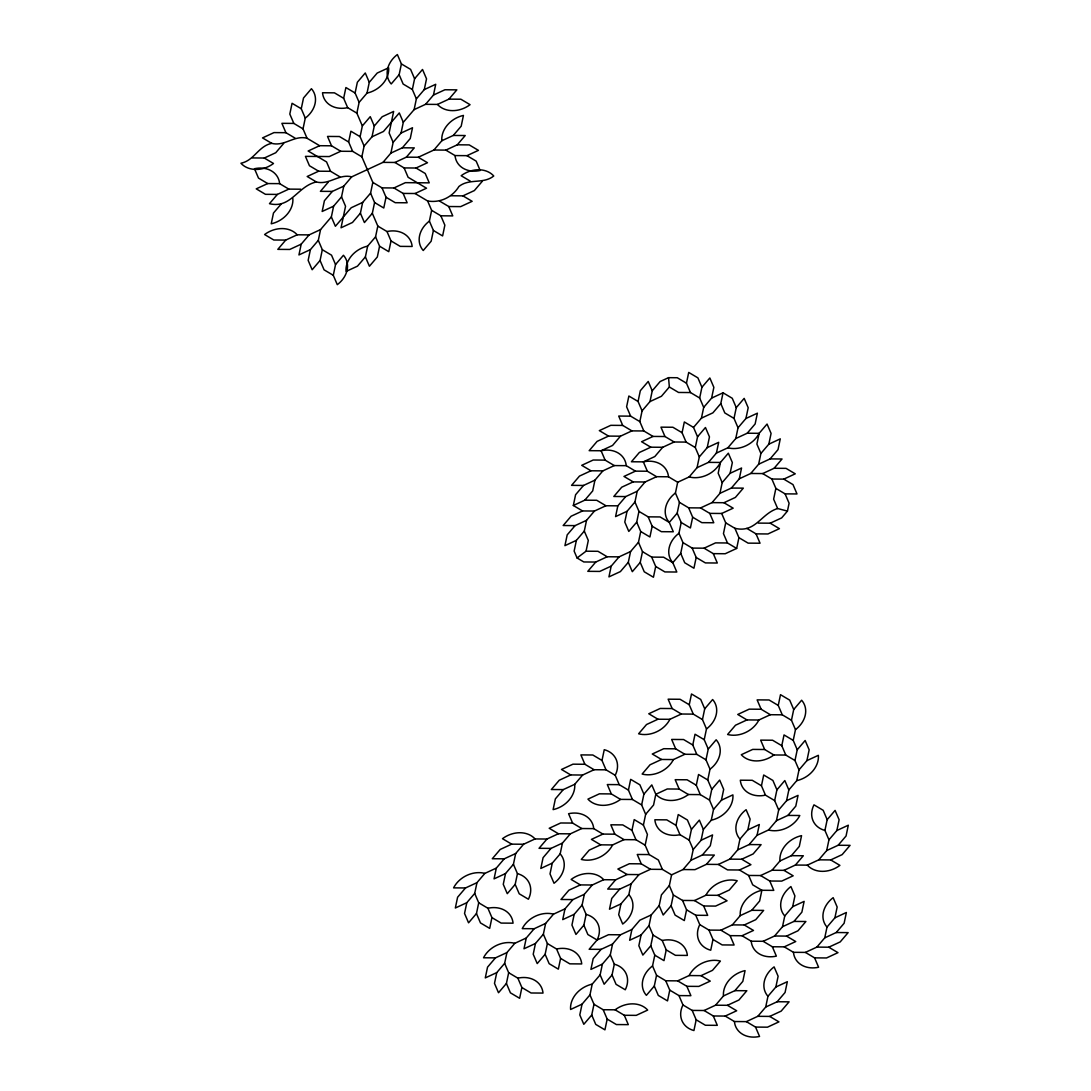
<?xml version="1.0" encoding="UTF-8"?>
<svg xmlns="http://www.w3.org/2000/svg" width="1091" height="1091" viewBox="0 0 1091 1091"><rect width="100%" height="100%" fill="white"/><g stroke="black" fill="none" stroke-linecap="round" stroke-linejoin="round"><path stroke-width="1.5" d="M305.275 118.114L301.266 108.745L303.516 97.985L311.426 88.712A24.397 19.665 -27.9 0 1 305.275 118.114L303.025 128.874L307.035 138.243L319.608 145.703L331.528 145.799L340.733 151.267L352.652 151.349L361.857 156.818L372.822 182.402L370.572 193.162L362.648 202.435L351.207 207.74L335.387 226.287L331.364 216.918L333.614 206.158L341.524 196.885L343.788 186.125L351.697 176.851L382.982 162.368L390.892 153.095L402.347 147.803L410.257 138.53L412.507 127.756L401.052 133.061L393.142 142.335L390.892 153.095M320.563 229.587L309.108 234.892L301.198 244.166L298.948 254.926L310.403 249.621L318.313 240.347L320.563 229.587L331.364 216.918M310.403 249.621L308.153 260.381L312.162 269.75L320.072 260.476L322.322 249.716L318.313 240.347M356.866 113.137L347.661 107.668L343.651 98.299L345.902 87.539L355.107 93.008L359.116 102.363L356.866 113.137L362.348 125.929L360.098 136.689L364.108 146.058L361.857 156.818M355.107 93.008L357.357 82.248L365.267 72.974L369.276 82.33L367.026 93.103L359.116 102.363M352.652 151.349L348.643 141.994L350.893 131.22L360.098 136.689M333.287 275.3L335.537 264.54L343.447 255.267A24.397 19.665 -27.9 0 1 337.296 284.669L333.287 275.3L324.082 269.845L320.072 260.476M364.108 146.058L372.017 136.784L374.268 126.024L382.177 116.751L393.633 111.446L389.132 132.966L393.142 142.335M341.524 196.885L345.547 206.254L341.047 227.774L352.488 222.469L360.398 213.195L362.648 202.435M399.142 74.679L401.393 63.919L397.369 54.55A24.397 19.665 -27.9 0 0 391.219 83.952L399.142 74.679L403.152 84.048L412.343 89.503L416.367 98.872L414.116 109.632L403.302 122.301L401.052 133.061M360.398 213.195L364.421 222.564L372.331 213.291L374.581 202.531L370.572 193.162M367.64 246.116A24.397 19.665 -27.9 0 0 346.038 271.454L357.48 266.163L365.39 256.89L367.64 246.116L375.563 236.856L377.813 226.082L372.331 213.291M372.822 182.402L382.014 187.87L386.023 197.226L383.773 207.999L374.581 202.531M375.563 236.856L379.573 246.211L377.322 256.971L369.413 266.245L365.39 256.89M412.343 89.503L414.594 78.743L422.517 69.469L426.526 78.838L424.276 89.598L416.367 98.872M377.813 226.082L387.005 231.551L391.014 240.92L388.764 251.68L379.573 246.211M414.116 109.632L425.558 104.327L433.468 95.053L435.718 84.293L424.276 89.598M429.39 221.105L433.4 230.474L431.15 241.234L423.24 250.507A24.397 19.665 -27.9 0 1 429.39 221.105L431.641 210.345L427.631 200.976L415.057 193.516L403.138 193.421L393.946 187.966L382.014 187.87M474.708 893.42L466.798 902.693L464.548 913.453L468.557 922.822L476.467 913.549L478.717 902.789L474.708 893.42L476.958 882.66L484.868 873.386L496.323 868.095L504.233 858.822L515.675 853.517L523.585 844.243L535.04 838.938L546.959 839.034L558.415 833.742L570.348 833.838L581.789 828.533L593.722 828.628L602.914 834.083L614.833 834.179L624.038 839.634L635.958 839.729L645.163 845.198L649.172 854.567L658.378 860.022L662.387 869.391L671.592 874.846L683.034 869.554L690.958 860.281L702.399 854.976L710.309 845.702L712.559 834.942L701.118 840.247L693.208 849.521L690.958 860.281M496.323 868.095L494.073 878.855L505.515 873.55L513.425 864.277L515.675 853.517M656.564 476.685L645.108 481.99L637.199 491.264L625.743 496.569L617.833 505.829L605.914 505.747L594.459 511.038L582.539 510.943L573.334 505.488L575.584 494.728L583.508 485.454L594.95 480.149L602.859 470.876L614.315 465.584L626.234 465.666L635.439 471.135L647.358 471.23L656.564 476.685L668.483 476.781L677.688 482.249L689.144 476.944A24.397 19.665 -27.9 0 0 720.428 462.461L728.338 453.188L732.347 462.557L730.097 473.317L722.187 482.59L719.937 493.35L712.028 502.624L700.572 507.929L688.653 507.833L679.448 502.365L675.438 493.009L677.688 482.249M478.717 902.789L487.922 908.258L491.932 917.613L489.682 928.386L480.476 922.918L476.467 913.549M505.515 873.55L503.265 884.31L507.274 893.679L515.184 884.406L517.448 873.646L513.425 864.277M594.459 511.038L586.549 520.312L584.299 531.072L576.389 540.345L574.139 551.105L577.071 557.965L583.808 561.96L595.741 562.056L607.182 556.765L619.115 556.846L630.557 551.555L638.467 542.282L640.717 531.522L636.708 522.153L638.958 511.393L634.948 502.024L637.199 491.264M594.95 480.149L592.699 490.909L584.79 500.183L573.334 505.488M504.656 963.339L496.746 972.613L494.496 983.373L498.505 992.742L506.415 983.468L508.665 972.708L504.656 963.339L506.906 952.579L514.816 943.306L526.271 938.001L534.181 928.727L545.623 923.422L553.532 914.149L564.988 908.858L572.898 899.584L584.353 894.279L592.263 885.006L603.718 879.714L615.638 879.796L627.093 874.505L639.012 874.6L650.468 869.295L662.387 869.391M577.071 557.965L586.058 551.2L588.308 540.44L584.299 531.072M642.081 410.843L638.071 401.474L640.322 390.714L648.231 381.441L652.241 390.81L649.991 401.57L642.081 410.843L639.831 421.603L643.84 430.972L653.045 436.427L664.965 436.523L674.17 441.991L686.089 442.087L695.294 447.542L699.304 456.911L697.054 467.671L689.144 476.944M526.271 938.001L524.007 948.761L535.463 943.47L543.373 934.196L545.623 923.422M617.833 505.829L615.583 516.602L627.039 511.297L634.948 502.024M508.665 972.708L517.87 978.163L521.88 987.532L519.63 998.292L510.424 992.837L506.415 983.468M619.115 556.846L611.192 566.12L608.942 576.88L620.397 571.589L628.307 562.315L630.557 551.555M535.463 943.47L533.213 954.23L537.222 963.585L545.132 954.311L547.382 943.551L543.373 934.196M560.174 853.871L552.264 863.145L550.014 873.905L554.023 883.26A24.397 19.665 -27.9 0 0 560.174 853.871L562.424 843.098L570.348 833.838M627.039 511.297L624.788 522.057L628.798 531.426L636.708 522.153M564.988 908.858L562.738 919.618L574.193 914.313L582.103 905.039L584.353 894.279M628.307 562.315L632.316 571.684L640.226 562.41L642.49 551.651L638.467 542.282M547.382 943.551L556.587 949.02L560.597 958.389L558.347 969.149L549.155 963.68L545.132 954.311M615.215 775.278L606.01 769.823L602 760.454L604.25 749.694A24.397 19.665 -27.9 0 1 615.215 775.278L619.224 784.647L628.43 790.116L632.439 799.471L641.644 804.94L645.654 814.309L643.404 825.069L647.413 834.438L645.163 845.198M638.958 511.393L648.163 516.848L652.173 526.217L649.922 536.977L640.717 531.522M574.193 914.313L571.943 925.073L575.953 934.442L583.862 925.168L586.112 914.408L582.103 905.039M699.672 398.01L690.48 392.555L686.457 383.186L688.721 372.426L697.913 377.881L701.922 387.25L699.672 398.01L703.695 407.379L701.431 418.139L693.521 427.413L697.544 436.782L695.294 447.542M686.089 442.087L682.08 432.718L684.33 421.958L693.521 427.413M642.49 551.651L651.682 557.106L655.691 566.474L653.441 577.234L644.249 571.779L640.226 562.41M652.173 526.217L661.378 531.685L673.297 531.767L669.288 522.412L677.197 513.138L679.448 502.365M655.691 566.474L664.896 571.929L676.815 572.025L672.806 562.656A24.397 19.665 -27.9 0 1 678.957 533.267L681.207 522.494L677.197 513.138M589.958 994.897L582.048 1004.17L579.798 1014.93L583.808 1024.299L591.731 1015.025L593.981 1004.265L589.958 994.897L592.208 984.137L600.132 974.863L602.382 964.103L610.292 954.83L612.542 944.07L620.452 934.796L631.907 929.491L639.817 920.218L651.259 914.926L659.169 905.653L661.432 894.879L669.342 885.606L671.592 874.846M628.43 790.116L630.68 779.356L639.885 784.811L643.895 794.18L641.644 804.94M703.695 407.379L711.605 398.106L713.855 387.346L709.846 377.977L701.922 387.25M651.682 557.106L663.601 557.201L672.806 562.656L680.716 553.382L682.966 542.622L678.957 533.267M688.653 507.833L692.662 517.202L690.412 527.962L681.207 522.494M699.304 456.911L707.213 447.637L709.464 436.877L705.454 427.508L697.544 436.782M701.431 418.139L712.887 412.848L720.796 403.575L723.047 392.801L732.252 398.27L736.261 407.639L734.011 418.399L738.021 427.767L735.77 438.527L727.861 447.801L716.405 453.092L708.495 462.366L697.054 467.671M635.958 839.729L631.948 830.374L634.198 819.6L643.404 825.069M628.852 894.634L620.943 903.907L618.692 914.667L622.702 924.036A24.397 19.665 -27.9 0 0 628.852 894.634L631.103 883.874L639.012 874.6M716.405 453.092L718.669 442.332L707.213 447.637M682.966 542.622L692.171 548.091L696.181 557.46L693.931 568.22L684.725 562.751L680.716 553.382M600.132 974.863L604.141 984.232L612.051 974.959L614.301 964.199L610.292 954.83M593.981 1004.265L603.173 1009.721L607.182 1019.089L604.932 1029.849L595.741 1024.394L591.731 1015.025M631.907 929.491L629.657 940.251L641.099 934.96L649.009 925.686L651.259 914.926M738.021 427.767L745.93 418.494L748.194 407.734L744.171 398.365L736.261 407.639M725.706 522.848L723.456 533.608L727.465 542.977L736.67 548.432L738.921 537.672L734.911 528.303L725.706 522.848L721.697 513.479L709.777 513.384L700.572 507.929M641.099 934.96L638.849 945.72L642.858 955.089L650.768 945.815L653.032 935.042L649.009 925.686M702.468 719.569L693.276 714.114L689.253 704.745L691.503 693.985L700.708 699.44L704.718 708.809L702.468 719.569L706.477 728.938L704.227 739.698L708.25 749.067L705.986 759.827L710.009 769.196L707.759 779.956L711.768 789.325L709.518 800.085L713.528 809.44L711.277 820.214L703.368 829.487L701.118 840.247M719.937 493.35L731.379 488.059L739.303 478.785L741.553 468.012L730.097 473.317M689.185 840.152L679.993 834.683L675.984 825.328L678.234 814.554L687.425 820.023L691.435 829.392L689.185 840.152L693.208 849.521M705.986 759.827L696.794 754.358L692.785 745.003L695.035 734.229L704.227 739.698M652.541 965.93L656.55 975.299L654.3 986.059L646.39 995.333A24.397 19.665 -27.9 0 1 652.541 965.93L654.791 955.17L650.768 945.815M758.654 464.207L760.904 453.447L768.828 444.173L780.27 438.868L778.019 449.628L770.11 458.902L758.654 464.207L750.744 473.48L739.303 478.785M659.169 905.653L663.192 915.008L671.101 905.735L673.352 894.975L669.342 885.606M709.518 800.085L700.313 794.616L696.303 785.247L698.554 774.487L707.759 779.956M768.828 444.173L771.078 433.413L767.055 424.044L759.145 433.318A24.397 19.665 -27.9 0 1 727.861 447.801M653.032 935.042L662.223 940.51L666.233 949.879L663.983 960.639L654.791 955.17M656.55 975.299L665.742 980.768L669.765 990.137L667.515 1000.897L658.309 995.428L654.3 986.059M673.352 894.975L682.557 900.443L686.566 909.812L684.316 920.572L675.111 915.104L671.101 905.735M775.878 488.4L773.628 499.16L777.651 508.529L787.443 511.106L789.093 503.224L785.084 493.868L775.878 488.4L771.869 479.031L762.677 473.576L750.744 473.48M713.528 809.44L721.437 800.18L723.688 789.407L719.678 780.051L711.768 789.325M682.98 1004.961L692.171 1010.416L696.181 1019.785L693.931 1030.545A24.397 19.665 -27.9 0 1 682.98 1004.961L678.957 995.592L669.765 990.137M699.781 924.636L708.973 930.091L712.982 939.46L710.732 950.22A24.397 19.665 -27.9 0 1 699.781 924.636L695.758 915.267L686.566 909.812M683.034 869.554L694.967 869.65L706.409 864.345L718.342 864.44L729.784 859.135L737.707 849.862L739.957 839.102A24.397 19.665 -27.9 0 1 746.108 809.699L750.117 819.068L747.867 829.828L739.957 839.102M774.665 800.589L765.459 795.134L761.45 785.765L763.7 775.005L772.905 780.46L776.915 789.829L774.665 800.589L778.674 809.958L776.424 820.718L768.514 829.992L757.059 835.297L749.149 844.57L737.707 849.862M791.466 720.265L782.261 714.81L778.251 705.441L780.501 694.681L789.707 700.136L793.716 709.505L791.466 720.265L795.475 729.634L793.225 740.394L797.235 749.762L794.984 760.522L799.007 769.891L796.744 780.651L788.834 789.925L786.584 800.685L778.674 809.958M757.059 835.297L759.309 824.523L747.867 829.828M794.984 760.522L785.793 755.054L781.783 745.698L784.034 734.925L793.225 740.394M799.007 769.891L806.917 760.618L809.167 749.858L805.158 740.489L797.235 749.762M692.171 1010.416L704.09 1010.511L713.296 1015.98L725.215 1016.062L734.42 1021.531L746.339 1021.626L757.795 1016.321L765.705 1007.048L767.955 996.288A24.397 19.665 -27.9 0 1 774.105 966.885L778.115 976.254L775.865 987.014L767.955 996.288M708.973 930.091L720.906 930.187L730.097 935.655L742.016 935.737L751.222 941.206L763.141 941.301L774.596 935.996L782.506 926.723L784.756 915.963A24.397 19.665 -27.9 0 1 790.907 886.56L794.916 895.929L792.666 906.689L784.756 915.963M828.955 839.797L824.932 830.428L827.183 819.668L835.092 810.395L839.115 819.764L836.865 830.524L828.955 839.797L826.692 850.557L818.782 859.831L807.34 865.136L795.407 865.04L783.965 870.345L772.033 870.25L760.591 875.541L748.658 875.459L739.466 869.991L727.533 869.895L718.342 864.44M763.141 941.301L772.346 946.756L784.265 946.852L793.471 952.32L805.39 952.402L816.845 947.111L824.755 937.837L827.005 927.077A24.397 19.665 -27.9 0 1 833.156 897.675L837.165 907.044L834.915 917.804L827.005 927.077M252.376 157.936L264.308 158.031L273.5 163.486A24.397 19.665 -27.9 0 1 240.934 163.227C254.23 160.609 258.444 145.989 271.741 143.357C284.601 146.699 294.188 134.916 307.035 138.243M283.66 143.453L275.75 152.726L264.308 158.031M369.276 82.33L377.186 73.056L388.641 67.765A24.397 19.665 -27.9 0 1 367.026 93.103M300.748 189.207L288.829 189.111L277.373 194.416L269.463 203.69C291.079 208.94 297.679 185.975 316.39 181.965C329.25 185.293 338.837 173.51 351.697 176.851M281.383 203.772L273.473 213.045L271.223 223.805A24.397 19.665 -27.9 0 0 292.838 198.48M362.348 125.929L370.258 116.655L374.268 126.024M328.323 182.061L320.413 191.334L332.332 191.416L343.788 186.125M309.108 234.892L297.188 234.797L285.733 240.088L277.823 249.362L289.742 249.457L301.198 244.166M332.332 191.416L324.422 200.689L322.172 211.463L333.614 206.158M425.558 104.327L437.491 104.422L448.933 99.131L456.843 89.857L444.923 89.762L433.468 95.053M382.982 162.368L394.901 162.464L406.357 157.159L414.266 147.885L402.347 147.803M406.357 157.159L418.276 157.254L433.918 150.012L441.828 140.739A24.397 19.665 -27.9 0 1 463.443 115.414L461.193 126.174L453.283 135.448L441.828 140.739M433.918 150.012L445.837 150.108L457.293 144.803L465.202 135.529L453.283 135.448M427.631 200.976C440.068 203.185 452.41 197.226 458.916 186.493C469.457 178.051 483.204 184.434 493.746 175.992A24.397 19.665 -27.9 0 0 461.166 175.733L470.371 181.188M482.29 181.283L474.38 190.557L462.925 195.862L451.006 195.766M652.241 390.81L660.15 381.536L668.538 377.663L677.266 377.731L686.457 383.186M620.465 436.182L612.556 445.455L601.1 450.747L589.181 450.665L597.091 441.391L608.546 436.086L620.465 436.182L631.921 430.877L643.84 430.972M668.538 377.663L669.356 386.991L661.446 396.265L649.991 401.57M586.549 520.312L575.093 525.617L567.184 534.89L564.933 545.65L576.389 540.345M662.714 447.283L654.805 456.556L643.349 461.861L631.43 461.766L639.34 452.492L650.795 447.201L662.714 447.283L674.17 441.991M595.741 562.056L587.817 571.329L599.75 571.425L611.192 566.12M735.77 438.527L747.226 433.222L755.136 423.949L757.386 413.189L745.93 418.494M762.677 473.576L774.119 468.271L782.029 458.997L770.11 458.902M734.911 528.303C755.518 533.404 761.054 513.534 777.651 508.529M476.958 882.66L465.502 887.965L457.593 897.238L455.342 907.998L466.798 902.693M787.443 511.106L781.661 517.898L770.205 523.189L758.286 523.107M574.725 784.306L563.283 789.598L555.374 798.871L553.11 809.631A24.397 19.665 -27.9 0 0 574.725 784.306L582.635 775.033L594.09 769.728L606.01 769.823M546.959 839.034L539.049 848.307L550.982 848.403L562.424 843.098M550.982 848.403L543.073 857.676L540.822 868.436L552.264 863.145M704.718 708.809L712.628 699.536A24.397 19.665 -27.9 0 1 706.477 728.938M506.906 952.579L495.45 957.871L487.541 967.144L485.29 977.904L496.746 972.613M643.895 794.18L651.804 784.906L655.814 794.275L653.564 805.035L645.654 814.309M708.25 749.067L716.16 739.793A24.397 19.665 -27.9 0 1 710.009 769.196M615.638 879.796L607.728 889.07L619.647 889.165L631.103 883.874M619.647 889.165L611.737 898.438L609.487 909.198L620.943 903.907M691.435 829.392L699.358 820.118L703.368 829.487M793.716 709.505L801.626 700.231A24.397 19.665 -27.9 0 1 795.475 729.634M612.542 944.07L601.086 949.361L593.177 958.634L590.927 969.394L602.382 964.103M706.409 864.345L714.332 855.071L702.399 854.976M776.915 789.829L784.824 780.556L788.834 789.925M776.424 820.718L787.879 815.413L795.789 806.14L798.039 795.38L786.584 800.685M772.033 870.25L779.942 860.976A24.397 19.665 -27.9 0 1 801.558 835.638L799.308 846.398L791.398 855.671L779.942 860.976M720.906 930.187L732.347 924.882L740.257 915.622A24.397 19.665 -27.9 0 1 761.873 890.283L773.792 890.379L769.782 881.01L760.591 875.541M740.257 915.622L751.713 910.317L759.622 901.043L761.873 890.283L752.681 884.815L748.658 875.459M795.407 865.04L803.317 855.767L791.398 855.671M826.692 850.557L838.147 845.266L846.057 835.992L848.307 825.219L836.865 830.524M704.09 1010.511L715.546 1005.206L723.456 995.947A24.397 19.665 -27.9 0 1 745.071 970.608L742.821 981.368L734.911 990.642L723.456 995.947M782.506 926.723L793.962 921.418L801.871 912.158L804.122 901.384L792.666 906.689M765.705 1007.048L777.16 1001.743L785.07 992.483L787.32 981.709L775.865 987.014M824.755 937.837L836.211 932.532L844.12 923.259L846.371 912.499L834.915 917.804M319.608 145.703L308.153 151.008L326.564 161.932L330.573 171.301L339.765 176.756M288.829 189.111L279.623 183.643L267.704 183.561L256.249 188.852L265.454 194.321L277.373 194.416M340.733 151.267L329.277 156.559L305.439 156.368L309.449 165.737L318.64 171.205L330.573 171.301M372.017 136.784L383.473 131.479L399.292 112.932L403.302 122.301M318.64 171.205L307.198 176.497L316.39 181.965M394.901 162.464L404.106 167.919L416.026 168.014L427.481 162.723L418.276 157.254M393.946 187.966L405.388 182.661L429.24 182.852L425.231 173.483L416.026 168.014M445.837 150.108L455.042 155.577L466.962 155.658L478.417 150.367L469.212 144.898L457.293 144.803M415.057 193.516L426.513 188.211L408.116 177.287L404.106 167.919M711.605 398.106L723.047 392.801M653.045 436.427L641.59 441.732L650.795 447.201M602.859 470.876L590.94 470.78L579.485 476.085L571.575 485.359L583.508 485.454M635.439 471.135L623.984 476.44L633.189 481.895L645.108 481.99M633.189 481.895L621.734 487.2L613.824 496.473L625.743 496.569M582.539 510.943L571.084 516.248L563.174 525.521L575.093 525.617M712.028 502.624L723.947 502.719L735.402 497.414L743.312 488.141L731.379 488.059M771.869 479.031L783.802 479.126L795.244 473.821L786.052 468.366L774.119 468.271M721.697 513.479L733.152 508.174L723.947 502.719M692.171 548.091L704.09 548.187L715.546 542.882L727.465 542.977M736.67 548.432L725.215 553.737L713.296 553.642L704.09 548.187M669.901 719.31L657.968 719.228L646.527 724.519L638.603 733.793A24.397 19.665 -27.9 0 0 669.901 719.31L681.343 714.019L693.276 714.114M582.635 775.033L570.716 774.937L559.26 780.242L551.35 789.516L563.283 789.598M673.42 759.568L661.487 759.472L650.045 764.777L642.135 774.051A24.397 19.665 -27.9 0 0 673.42 759.568L684.862 754.276L696.794 754.358M758.886 720.005L746.967 719.924L735.511 725.215L727.602 734.488A24.397 19.665 -27.9 0 0 758.886 720.005L770.341 714.714L782.261 714.81M523.585 844.243L511.665 844.148L500.21 849.453L492.3 858.726L504.233 858.822M602.914 834.083L591.458 839.388L600.664 844.843L612.583 844.939L624.038 839.634M600.664 844.843L589.208 850.148L581.298 859.422A24.397 19.665 -27.9 0 0 612.583 844.939M721.437 800.18L732.893 794.875A24.397 19.665 -27.9 0 1 711.277 820.214M806.917 760.618L818.359 755.313A24.397 19.665 -27.9 0 1 796.744 780.651M592.263 885.006L580.344 884.91L568.888 890.215L560.979 899.489L572.898 899.584M729.784 859.135L741.716 859.231L753.158 853.926L761.082 844.652L749.149 844.57M739.466 869.991L750.908 864.686L741.716 859.231M682.557 900.443L694.476 900.539L705.932 895.234A24.397 19.665 -27.9 0 1 737.216 880.751L729.306 890.024L717.851 895.329L705.932 895.234M818.782 859.831L830.715 859.926L842.157 854.621L850.066 845.348L838.147 845.266M732.347 924.882L744.28 924.977L755.722 919.686L763.632 910.412L751.713 910.317M582.048 1004.17L570.607 1009.475A24.397 19.665 -27.9 0 1 592.208 984.137M742.016 935.737L753.472 930.446L744.28 924.977M665.742 980.768L677.675 980.864L689.117 975.559A24.397 19.665 -27.9 0 1 720.415 961.076L712.491 970.349L701.049 975.654L689.117 975.559M774.596 935.996L786.516 936.092L797.971 930.787L805.881 921.513L793.962 921.418M784.265 946.852L795.721 941.547L786.516 936.092M816.845 947.111L828.765 947.206L840.22 941.901L848.13 932.628L836.211 932.532M715.546 1005.206L727.465 1005.302L738.921 1000.011L746.83 990.737L734.911 990.642M725.215 1016.062L736.67 1010.771L727.465 1005.302M757.795 1016.321L769.714 1016.417L781.17 1011.112L789.079 1001.838L777.16 1001.743M448.933 99.131L460.866 99.213L470.057 104.681A24.397 19.665 -27.9 0 1 437.491 104.422M303.025 128.874L293.834 123.419L281.901 123.324L285.91 132.693L295.115 138.148M285.91 132.693L273.991 132.597L262.536 137.902L271.741 143.357M439.55 201.071L448.756 206.526L460.675 206.622L472.13 201.317L462.925 195.862M431.641 210.345L440.846 215.8L452.765 215.895L448.756 206.526M285.733 240.088L273.814 240.006L264.608 234.538A24.397 19.665 -27.9 0 1 297.188 234.797M690.48 392.555L678.547 392.46L669.356 386.991M639.831 421.603L630.625 416.148L618.706 416.053L622.716 425.422L631.921 430.877M622.716 425.422L610.796 425.326L599.341 430.618L608.546 436.086M747.226 433.222L759.145 433.318L756.895 444.078L760.904 453.447M614.315 465.584L605.11 460.116L593.19 460.02L581.735 465.325L590.94 470.78M708.495 462.366L720.428 462.461L718.178 473.221L722.187 482.59M785.084 493.868L797.003 493.95L792.993 484.595L783.802 479.126M584.79 500.183L596.709 500.278L605.914 505.747M648.163 516.848L660.082 516.943L669.288 522.412A24.397 19.665 -27.9 0 1 675.438 493.009M746.83 528.399L756.036 533.867L767.955 533.963L779.41 528.658L770.205 523.189M586.058 551.2L597.991 551.296L607.182 556.765M681.343 714.019L672.151 708.55L660.219 708.454L648.777 713.759L657.968 719.228M770.341 714.714L761.136 709.245L749.217 709.15L737.761 714.455L746.967 719.924M684.862 754.276L675.67 748.808L663.751 748.712L652.295 754.017L661.487 759.472M773.86 754.972L764.668 749.503L752.735 749.408L741.294 754.713A24.397 19.665 -27.9 0 0 773.86 754.972L785.793 755.054M594.09 769.728L584.885 764.273L572.966 764.177L561.51 769.469L570.716 774.937M619.224 784.647L607.305 784.552L611.315 793.921L620.52 799.389L632.439 799.471M688.394 794.521L679.188 789.066L667.269 788.97L655.814 794.275A24.397 19.665 -27.9 0 0 688.394 794.521L700.313 794.616M611.315 793.921L599.395 793.825L587.94 799.13A24.397 19.665 -27.9 0 0 620.52 799.389M787.879 815.413L799.798 815.509A24.397 19.665 -27.9 0 1 768.514 829.992M581.789 828.533L572.598 823.064L560.665 822.982L549.223 828.274L558.415 833.742M649.172 854.567L637.253 854.471L641.263 863.84L650.468 869.295M641.263 863.84L629.343 863.745L617.888 869.036L627.093 874.505M769.782 881.01L781.715 881.105L793.157 875.8L783.965 870.345M465.502 887.965L453.583 887.869A24.397 19.665 -27.9 0 1 484.868 873.386M694.476 900.539L703.668 905.994L715.601 906.089L727.042 900.784L717.851 895.329M695.758 915.267L707.691 915.363L703.668 905.994M534.181 928.727L522.248 928.632A24.397 19.665 -27.9 0 1 553.532 914.149M620.452 934.796L608.533 934.701L597.077 940.006L589.167 949.279L601.086 949.361M805.39 952.402L814.595 957.871L826.514 957.966L837.97 952.661L828.765 947.206M495.45 957.871L483.531 957.775A24.397 19.665 -27.9 0 1 514.816 943.306M677.675 980.864L686.866 986.319L698.799 986.414L710.241 981.109L701.049 975.654M678.957 995.592L690.889 995.688L686.866 986.319M603.173 1009.721L615.106 1009.816A24.397 19.665 -27.9 0 1 647.672 1010.075L636.217 1015.366L624.297 1015.285L615.106 1009.816M746.339 1021.626L755.545 1027.081L767.464 1027.177L778.919 1021.872L769.714 1016.417M401.393 63.919L410.584 69.374L414.594 78.743M466.962 155.658L476.167 161.127L480.176 170.496A24.397 19.665 -27.9 0 1 455.042 155.577M343.651 98.299L334.446 92.844L322.527 92.749A24.397 19.665 -27.9 0 0 347.661 107.668M301.266 108.745L292.061 103.29L289.811 114.05L293.834 123.419M348.643 141.994L339.437 136.525L327.518 136.43L331.528 145.799M386.023 197.226L395.228 202.694L407.148 202.79L403.138 193.421M433.4 230.474L442.605 235.929L444.855 225.169L440.846 215.8M734.011 418.399L724.806 412.93L720.796 403.575M391.014 240.92L400.22 246.375L412.139 246.471A24.397 19.665 -27.9 0 0 387.005 231.551M638.071 401.474L628.866 396.019L626.616 406.779L630.625 416.148M267.704 183.561L258.499 178.092L254.489 168.723A24.397 19.665 -27.9 0 1 279.623 183.643M682.08 432.718L672.874 427.249L660.955 427.154L664.965 436.523M322.322 249.716L331.528 255.171L335.537 264.54M738.921 537.672L748.126 543.141L760.045 543.223L756.036 533.867M692.662 517.202L701.854 522.657L713.787 522.753L709.777 513.384M696.181 557.46L705.386 562.915L717.305 563.011L713.296 553.642M778.251 705.441L769.06 699.972L757.127 699.877L761.136 709.245M781.783 745.698L772.578 740.23L760.659 740.134L764.668 749.503M689.253 704.745L680.061 699.276L668.128 699.181L672.151 708.55M692.785 745.003L683.58 739.534L671.661 739.439L675.67 748.808M761.45 785.765L752.258 780.297L740.325 780.201A24.397 19.665 -27.9 0 0 765.459 795.134M830.715 859.926L839.906 865.381A24.397 19.665 -27.9 0 1 807.34 865.136M696.303 785.247L687.098 779.792L675.179 779.697L679.188 789.066M602 760.454L592.808 754.999L580.876 754.904L584.885 764.273M675.984 825.328L666.778 819.859L654.859 819.764A24.397 19.665 -27.9 0 0 679.993 834.683M631.948 830.374L622.756 824.905L610.824 824.81L614.833 834.179M712.982 939.46L722.187 944.929L734.107 945.011L730.097 935.655M511.665 844.148L502.474 838.693A24.397 19.665 -27.9 0 1 535.04 838.938M580.344 884.91L571.139 879.455A24.397 19.665 -27.9 0 1 603.718 879.714M666.233 949.879L675.438 955.334L687.357 955.43A24.397 19.665 -27.9 0 0 662.223 940.51M696.181 1019.785L705.386 1025.254L717.305 1025.335L713.296 1015.98M491.932 917.613L501.124 923.081L513.056 923.177A24.397 19.665 -27.9 0 0 487.922 908.258M560.597 958.389L569.802 963.844L581.721 963.939A24.397 19.665 -27.9 0 0 556.587 949.02M607.182 1019.089L616.388 1024.558L628.307 1024.64L624.297 1015.285M521.88 987.532L531.072 992.987L543.004 993.083A24.397 19.665 -27.9 0 0 517.87 978.163M827.183 819.668L823.173 810.299L813.981 804.844A24.397 19.665 -27.9 0 0 824.932 830.428M647.358 471.23L643.349 461.861A24.397 19.665 -27.9 0 1 668.483 476.781M605.11 460.116L601.1 450.747A24.397 19.665 -27.9 0 1 626.234 465.666M814.595 957.871L818.605 967.24A24.397 19.665 -27.9 0 1 793.471 952.32M772.346 946.756L776.356 956.125A24.397 19.665 -27.9 0 1 751.222 941.206M755.545 1027.081L759.554 1036.45A24.397 19.665 -27.9 0 1 734.42 1021.531M572.598 823.064L568.575 813.709A24.397 19.665 -27.9 0 1 593.722 828.628M612.051 974.959L616.06 984.327L625.266 989.782A24.397 19.665 -27.9 0 0 614.301 964.199M583.862 925.168L587.872 934.537L597.077 940.006A24.397 19.665 -27.9 0 0 586.112 914.408M515.184 884.406L519.207 893.774L528.399 899.229A24.397 19.665 -27.9 0 0 517.448 873.646"/></g></svg>
